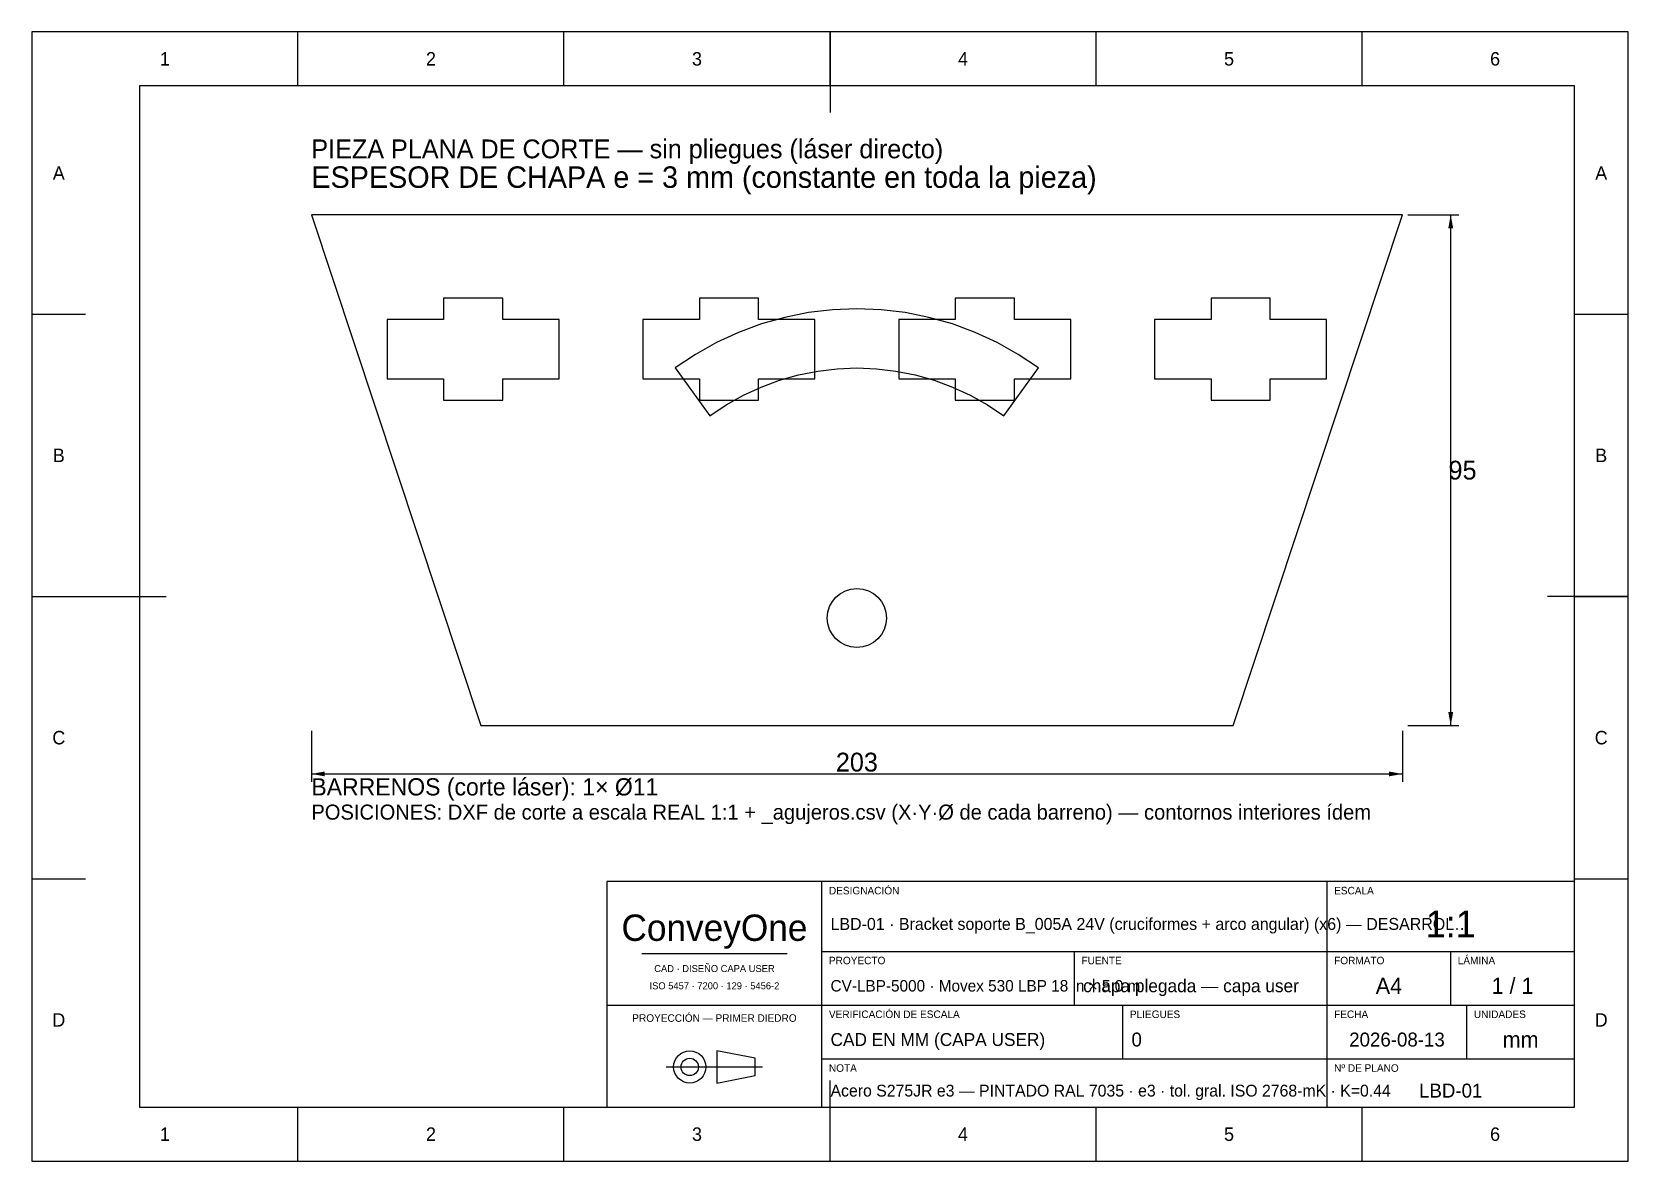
# Model space of a CAD drawing. Extents: x 0 to 297, y 0 to 210.
import ezdxf
from ezdxf.enums import TextEntityAlignment as Align

# ---------------------------------------------------------------- set-up
doc = ezdxf.new("R2010")
doc.units = 0
for name, color, linetype in [('COTAS', 7, 'CONTINUOUS'), ('FINA', 7, 'CONTINUOUS'), ('NORMA', 7, 'CONTINUOUS'), ('TEXTO', 7, 'CONTINUOUS'), ('VISIBLE', 7, 'CONTINUOUS')]:
    doc.layers.add(name, color=color, linetype=linetype)

msp = doc.modelspace()

# ---------------------------------------------------------------- linework, layer by layer
at = {"layer": 'COTAS'}
for p, q in [((256, 176), (265.5, 176)), ((264, 81), (264, 176)), ((256, 81), (265.5, 81)), ((52, 80), (52, 70.5)), ((255, 80), (255, 70.5)), ((52, 72), (255, 72))]:
    msp.add_line(p, q, dxfattribs=at)
for points in [[(264, 176), (264.45, 173.5), (263.55, 173.5)], [(264, 81), (264.45, 83.5), (263.55, 83.5)], [(52, 72), (54.5, 72.45), (54.5, 71.55)], [(255, 72), (252.5, 72.45), (252.5, 71.55)]]:
    msp.add_solid(points, dxfattribs=at)
at = {"layer": 'FINA'}
for p, q in [((297, 210), (0, 210)), ((0, 210), (0, 0)), ((49.5, 200), (49.5, 210)), ((99, 200), (99, 210)), ((148.5, 200), (148.5, 210)), ((198, 200), (198, 210)), ((247.5, 200), (247.5, 210)), ((297, 0), (297, 210)), ((0, 157.5), (10, 157.5)), ((287, 157.5), (297, 157.5)), ((0, 105), (10, 105)), ((287, 105), (297, 105)), ((0, 52.5), (10, 52.5)), ((287, 52.5), (297, 52.5)), ((147, 39), (241, 39)), ((194, 29), (194, 39)), ((241, 39), (287, 39)), ((264, 29), (264, 39)), ((113.5, 38.6), (140.5, 38.6)), ((107, 29), (147, 29)), ((147, 29), (241, 29)), ((203, 19), (203, 29)), ((241, 29), (287, 29)), ((267, 19), (267, 29)), ((147, 19), (241, 19)), ((241, 19), (287, 19)), ((118.03, 17.5), (135.97, 17.5)), ((49.5, 0), (49.5, 10)), ((99, 0), (99, 10)), ((148.5, 0), (148.5, 10)), ((198, 0), (198, 10)), ((247.5, 0), (247.5, 10)), ((0, 0), (297, 0))]:
    msp.add_line(p, q, dxfattribs=at)
at = {"layer": 'NORMA'}
for p, q in [((148.5, 210), (148.5, 195)), ((287, 200), (20, 200)), ((20, 200), (20, 10)), ((287, 10), (287, 200)), ((0, 105), (25, 105)), ((297, 105), (282, 105)), ((287, 52), (107, 52)), ((107, 52), (107, 10)), ((147, 10), (147, 52)), ((241, 10), (241, 52)), ((287, 10), (287, 52)), ((148.5, 0), (148.5, 15)), ((20, 10), (287, 10)), ((107, 10), (287, 10))]:
    msp.add_line(p, q, dxfattribs=at)
at = {"layer": 'TEXTO'}
for p, q in [((134.59, 19.11), (127.46, 20.49)), ((127.46, 20.49), (127.46, 14.51)), ((134.59, 15.89), (134.59, 19.11)), ((127.46, 14.51), (134.59, 15.89))]:
    msp.add_line(p, q, dxfattribs=at)
for radius in [2.99, 1.61]:
    msp.add_circle((122.4, 17.5), radius, dxfattribs=at)
at = {"layer": 'VISIBLE'}
for p, q in [((255, 176), (52, 176)), ((52, 176), (83.5, 81)), ((223.5, 81), (255, 176)), ((87.6, 160.5), (76.6, 160.5)), ((76.6, 160.5), (76.6, 156.5)), ((87.6, 156.5), (87.6, 160.5)), ((135.2, 160.5), (124.2, 160.5)), ((124.2, 160.5), (124.2, 156.5)), ((135.2, 156.5), (135.2, 160.5)), ((182.8, 160.5), (171.8, 160.5)), ((171.8, 160.5), (171.8, 156.5)), ((182.8, 156.5), (182.8, 160.5)), ((230.4, 160.5), (219.4, 160.5)), ((219.4, 160.5), (219.4, 156.5)), ((230.4, 156.5), (230.4, 160.5)), ((144.51, 157.79), (140.08, 156.91)), ((148.99, 158.32), (144.51, 157.79)), ((153.5, 158.5), (148.99, 158.32)), ((158.01, 158.32), (153.5, 158.5)), ((162.49, 157.79), (158.01, 158.32)), ((166.92, 156.91), (162.49, 157.79)), ((76.6, 156.5), (66.1, 156.5)), ((66.1, 156.5), (66.1, 145.5)), ((98.1, 156.5), (87.6, 156.5)), ((98.1, 145.5), (98.1, 156.5)), ((124.2, 156.5), (113.7, 156.5)), ((113.7, 156.5), (113.7, 145.5)), ((135.73, 155.69), (131.5, 154.12)), ((145.7, 156.5), (135.2, 156.5)), ((140.08, 156.91), (135.73, 155.69)), ((145.7, 145.5), (145.7, 156.5)), ((171.8, 156.5), (161.3, 156.5)), ((161.3, 156.5), (161.3, 145.5)), ((171.27, 155.69), (166.92, 156.91)), ((175.5, 154.12), (171.27, 155.69)), ((193.3, 156.5), (182.8, 156.5)), ((193.3, 145.5), (193.3, 156.5)), ((219.4, 156.5), (208.9, 156.5)), ((208.9, 156.5), (208.9, 145.5)), ((240.9, 156.5), (230.4, 156.5)), ((240.9, 145.5), (240.9, 156.5)), ((127.4, 152.23), (123.46, 150.03)), ((131.5, 154.12), (127.4, 152.23)), ((179.6, 152.23), (175.5, 154.12)), ((183.54, 150.03), (179.6, 152.23)), ((123.46, 150.03), (119.7, 147.52)), ((187.3, 147.52), (183.54, 150.03)), ((119.7, 147.52), (126.17, 138.62)), ((139.13, 145.22), (142.64, 146.22)), ((142.64, 146.22), (146.23, 146.93)), ((146.23, 146.93), (149.85, 147.36)), ((149.85, 147.36), (153.5, 147.5)), ((153.5, 147.5), (157.15, 147.36)), ((157.15, 147.36), (160.77, 146.93)), ((160.77, 146.93), (164.36, 146.22)), ((164.36, 146.22), (167.87, 145.22)), ((180.83, 138.62), (187.3, 147.52)), ((66.1, 145.5), (76.6, 145.5)), ((76.6, 145.5), (76.6, 141.5)), ((87.6, 141.5), (87.6, 145.5)), ((87.6, 145.5), (98.1, 145.5)), ((113.7, 145.5), (124.2, 145.5)), ((124.2, 145.5), (124.2, 141.5)), ((132.39, 142.43), (135.71, 143.96)), ((135.2, 141.5), (135.2, 145.5)), ((135.2, 145.5), (145.7, 145.5)), ((135.71, 143.96), (139.13, 145.22)), ((161.3, 145.5), (171.8, 145.5)), ((167.87, 145.22), (171.29, 143.96)), ((171.29, 143.96), (174.61, 142.43)), ((171.8, 145.5), (171.8, 141.5)), ((182.8, 141.5), (182.8, 145.5)), ((182.8, 145.5), (193.3, 145.5)), ((208.9, 145.5), (219.4, 145.5)), ((219.4, 145.5), (219.4, 141.5)), ((230.4, 141.5), (230.4, 145.5)), ((230.4, 145.5), (240.9, 145.5)), ((76.6, 141.5), (87.6, 141.5)), ((124.2, 141.5), (135.2, 141.5)), ((126.17, 138.62), (129.2, 140.65)), ((129.2, 140.65), (132.39, 142.43)), ((171.8, 141.5), (182.8, 141.5)), ((174.61, 142.43), (177.8, 140.65)), ((177.8, 140.65), (180.83, 138.62)), ((219.4, 141.5), (230.4, 141.5)), ((83.5, 81), (223.5, 81))]:
    msp.add_line(p, q, dxfattribs=at)
msp.add_circle((153.5, 101), 5.5, dxfattribs=at)

# ---------------------------------------------------------------- texts
at = {"layer": 'COTAS'}
for s, p in [('95', (266.2, 128.5)), ('203', (153.5, 74.2))]:
    msp.add_text(s, height=3.5, dxfattribs=at).set_placement(p, align=Align.MIDDLE_CENTER)
at = {"layer": 'TEXTO'}
for s, height, p in [('1', 2.5, (24.75, 205)), ('2', 2.5, (74.25, 205)), ('3', 2.5, (123.75, 205)), ('4', 2.5, (173.25, 205)), ('5', 2.5, (222.75, 205)), ('6', 2.5, (272.25, 205)), ('A', 2.5, (5, 183.75)), ('A', 2.5, (292, 183.75)), ('B', 2.5, (5, 131.25)), ('B', 2.5, (292, 131.25)), ('C', 2.5, (5, 78.75)), ('C', 2.5, (292, 78.75)), ('ConveyOne', 4.9, (127, 43.4)), ('1:1', 5, (264, 44.1)), ('CAD · DISEÑO CAPA USER', 1.3, (127, 35.8)), ('ISO 5457 · 7200 · 129 · 5456-2', 1.3, (127, 32.6)), ('A4', 3, (252.5, 32.6)), ('1 / 1', 3, (275.5, 32.6)), ('D', 2.5, (5, 26.25)), ('PROYECCIÓN — PRIMER DIEDRO', 1.4, (127, 26.6)), ('D', 2.5, (292, 26.25)), ('2026-08-13', 2.6, (254, 22.6)), ('mm', 3, (277, 22.6)), ('LBD-01', 2.6, (264, 13.1)), ('1', 2.5, (24.75, 5)), ('2', 2.5, (74.25, 5)), ('3', 2.5, (123.75, 5)), ('4', 2.5, (173.25, 5)), ('5', 2.5, (222.75, 5)), ('6', 2.5, (272.25, 5))]:
    msp.add_text(s, height=height, dxfattribs=at).set_placement(p, align=Align.MIDDLE_CENTER)
for s, height, p in [('PIEZA PLANA DE CORTE — sin pliegues (láser directo)', 3.5, (52, 186.5)), ('ESPESOR DE CHAPA e = 3 mm (constante en toda la pieza)', 4, (52, 181)), ('BARRENOS (corte láser): 1× Ø11', 3.2, (52, 68)), ('POSICIONES: DXF de corte a escala REAL 1:1 + _agujeros.csv (X·Y·Ø de cada barreno) — contornos interiores ídem', 2.8, (52, 63.5)), ('DESIGNACIÓN', 1.4, (148.3, 49.6)), ('ESCALA', 1.4, (242.3, 49.6)), ('PROYECTO', 1.4, (148.3, 36.6)), ('FUENTE', 1.4, (195.3, 36.6)), ('FORMATO', 1.4, (242.3, 36.6)), ('LÁMINA', 1.4, (265.3, 36.6)), ('VERIFICACIÓN DE ESCALA', 1.4, (148.3, 26.6)), ('PLIEGUES', 1.4, (204.3, 26.6)), ('FECHA', 1.4, (242.3, 26.6)), ('UNIDADES', 1.4, (268.3, 26.6)), ('NOTA', 1.4, (148.3, 16.6)), ('Nº DE PLANO', 1.4, (242.3, 16.6))]:
    msp.add_text(s, height=height, dxfattribs=at).set_placement(p)
for s, height, p in [('LBD-01 · Bracket soporte B_005A 24V (cruciformes + arco angular) (x6) — DESARROL…', 2.2224, (148.6, 44.1)), ('CV-LBP-5000 · Movex 530 LBP 18 in × 5.0 m', 2.1329, (148.6, 32.6)), ('chapa plegada — capa user', 2.4, (195.6, 32.6)), ('CAD EN MM (CAPA USER)', 2.4, (148.6, 22.6)), ('0', 2.6, (204.6, 22.6)), ('Acero S275JR e3 — PINTADO RAL 7035 · e3 · tol. gral. ISO 2768-mK · K=0.44', 2.2, (148.6, 13.1))]:
    msp.add_text(s, height=height, dxfattribs=at).set_placement(p, align=Align.MIDDLE_LEFT)

doc.saveas('drawing.dxf')
